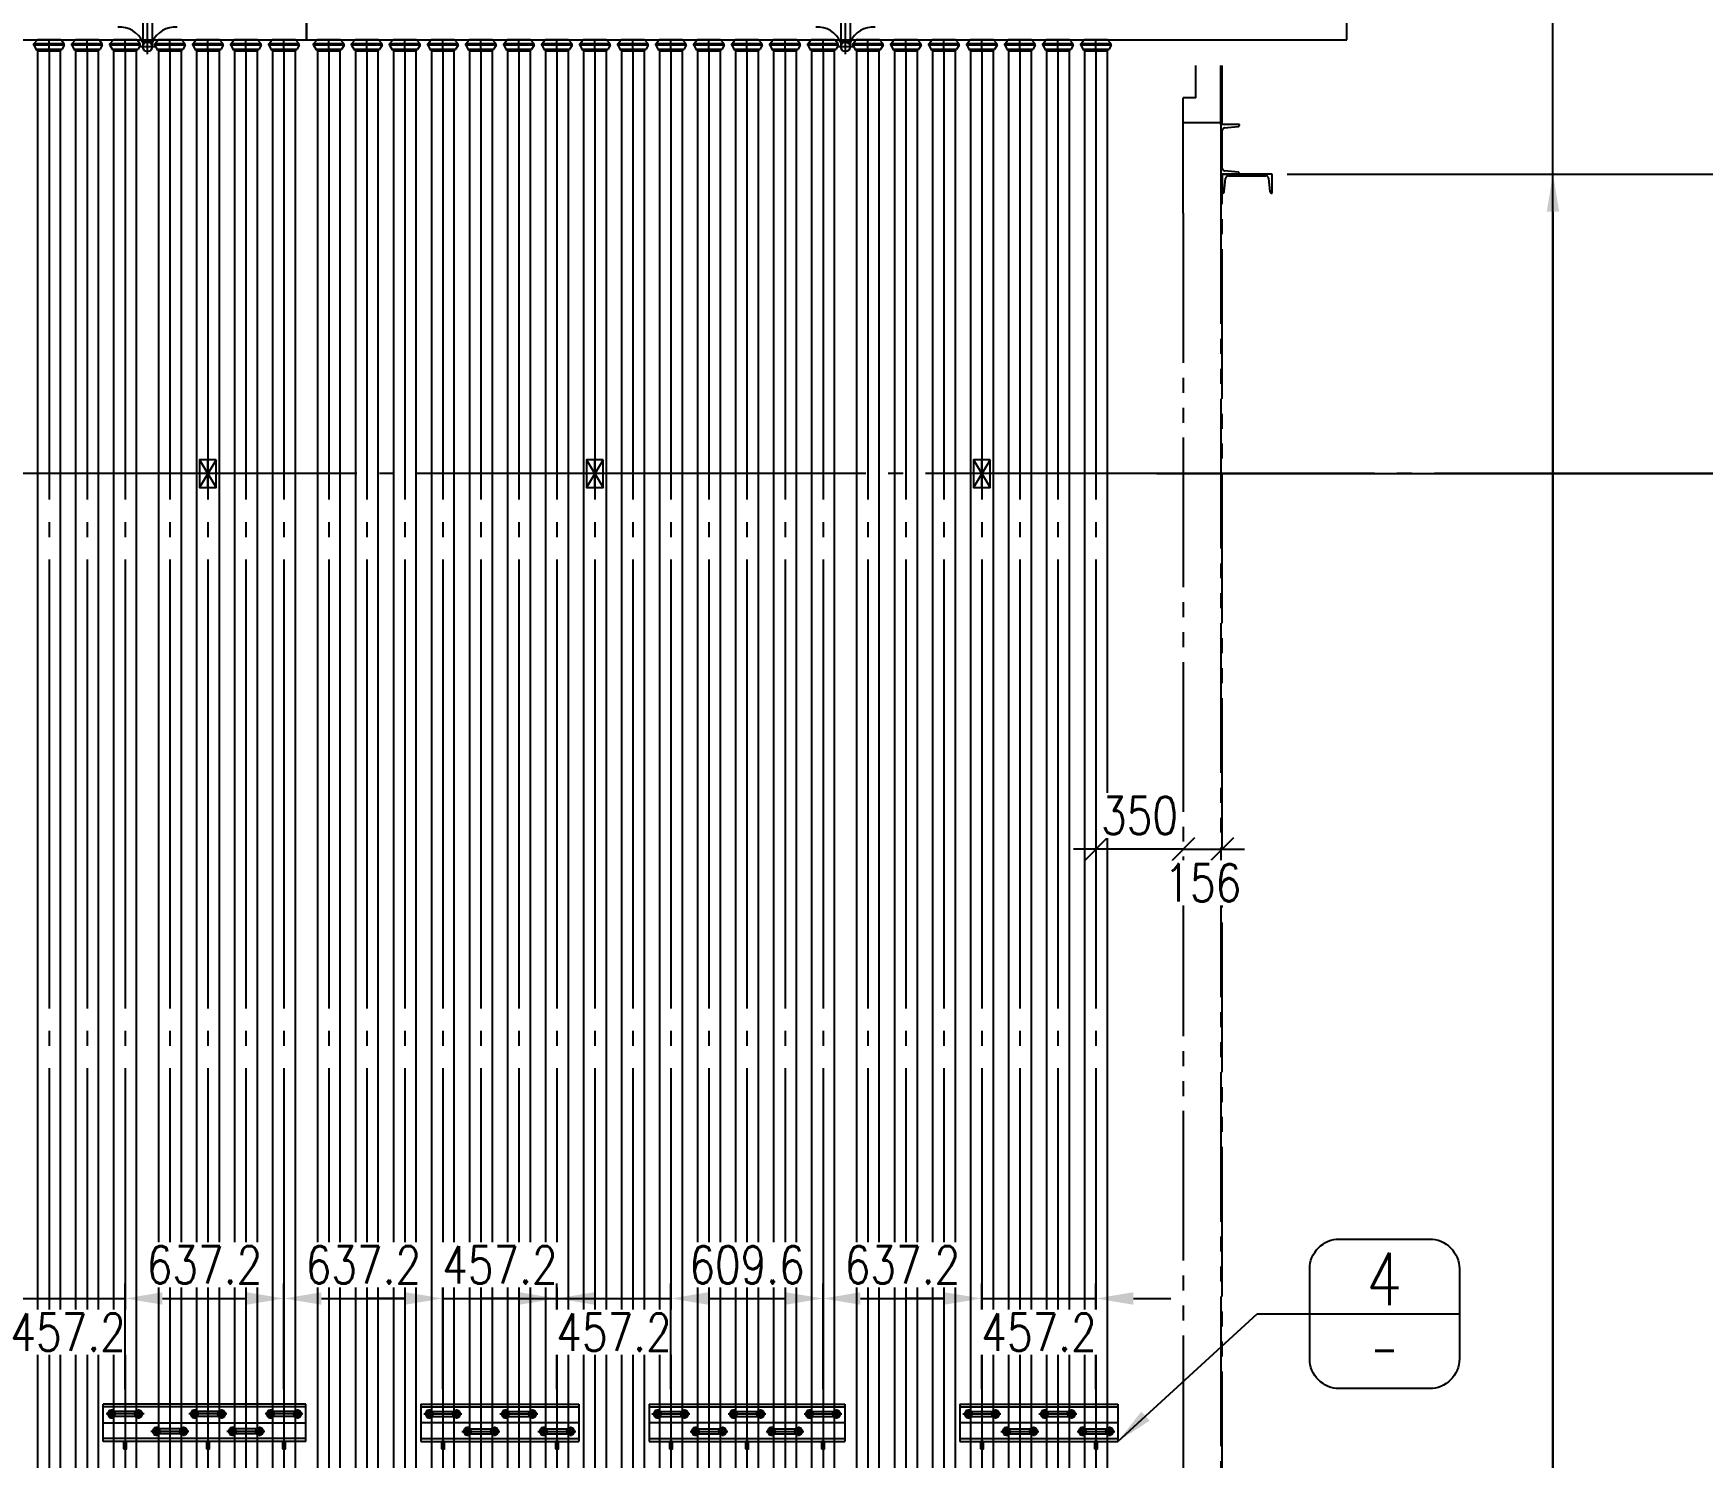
# Model space of a CAD drawing. Header units: millimetres. Extents: x 0 to 91981, y -132907 to 77676.
# Drawn here: x 12104 to 18796, y 53477 to 59188 of the extents above; entities that cross this region are included whole.
import ezdxf
from ezdxf.enums import TextEntityAlignment as Align

# ---------------------------------------------------------------- set-up
doc = ezdxf.new("R2010")
doc.units = ezdxf.units.MM
doc.header["$LTSCALE"] = 60
for name, pattern in [('JNK-CENTER', [34, 30, -1.5, 1, -1.5]), ('JNK-HIDDEN', [3, 2, -1]), ('JNK-PHANTOM', [15, 10, -1, 1, -1, 1, -1])]:
    doc.linetypes.add(name, pattern=pattern)
for name, color, linetype in [('CEN-R', 1, 'JNK-CENTER'), ('CON-G', 3, 'Continuous'), ('CON-W', 7, 'Continuous'), ('CON-Y', 2, 'Continuous'), ('Dim-W', 7, 'Continuous'), ('HID-Y', 2, 'JNK-HIDDEN'), ('PHA-M', 6, 'JNK-PHANTOM')]:
    doc.layers.add(name, color=color, linetype=linetype)
doc.layers.add('CONT-G', color=3, linetype='Continuous', lineweight=25)
doc.styles.add('SIMPLEX', font='simplex.shx', dxfattribs={"width": 0.8})
doc.dimstyles.new('DIM60', dxfattribs={"dimscale": 60, "dimtxt": 2.5, "dimasz": 2.5, "dimexe": 1, "dimexo": 1, "dimgap": 1, "dimtad": 1, "dimdsep": 46, "dimtxsty": 'SIMPLEX', "dimcen": 0, "dimclrd": 256, "dimclre": 256, "dimclrt": 2, "dimadec": 1, "dimazin": 2, "dimtfac": 1, "dimtix": 1, "dimtmove": 2, "dimatfit": 2, "dimfxl": 1, "dimarcsym": 1})

# ---------------------------------------------------------------- blocks, each defined once
blk = doc.blocks.new('WELDOLET-3')
at = {"layer": 'CEN-R'}
blk.add_line((0, 0), (0, -44.5), dxfattribs=at)
at = {"layer": 'CONT-G'}
for p, q in [((-44.5, 0), (-51, -5)), ((-44.5, 0), (44.4, 0)), ((44.4, 0), (51, -5)), ((-61.1, -22.5), (-51, -5)), ((-61.1, -22.5), (-61.1, -27.5)), ((-61.1, -22.5), (61.1, -22.5)), ((-61.1, -27.5), (-46.8, -44.5)), ((-61.1, -27.5), (61.1, -27.5)), ((-51, -5), (51, -5)), ((-46.8, -44.5), (46.9, -44.5)), ((61.1, -27.5), (46.9, -44.5)), ((61.1, -22.5), (51, -5)), ((61.1, -22.5), (61.1, -27.5))]:
    blk.add_line(p, q, dxfattribs=at)
blk = doc.blocks.new('_Oblique')
at = {"color": 0, "linetype": 'ByBlock', "lineweight": -2}
blk.add_line((-0.5, -0.5), (0.5, 0.5), dxfattribs=at)
blk = doc.blocks.new('*D1014')
at = {"layer": 'DEFPOINTS', "color": 0, "transparency": 16777216}
for p in [(16713.9, 55916.7), (16869.9, 55916.7), (16869.9, 55916.7)]:
    blk.add_point(p, dxfattribs=at)
at = {"layer": 'Dim-W', "linetype": 'ByBlock', "lineweight": -2, "transparency": 16777216}
for p, q in [((16713.9, 55916.7), (16623.9, 55916.7)), ((16713.9, 55916.7), (16869.9, 55916.7)), ((16869.9, 55916.7), (16959.9, 55916.7))]:
    blk.add_line(p, q, dxfattribs=at)
at = {"layer": 'Dim-W', "lineweight": -2, "transparency": 16777216, "xscale": 90, "yscale": 90, "zscale": 90}
blk.add_blockref('_Oblique', (16713.9, 55916.7), dxfattribs=at)
at = {"layer": 'Dim-W', "lineweight": -2, "transparency": 16777216, "xscale": 90, "yscale": 90, "zscale": 90, "rotation": 180}
blk.add_blockref('_Oblique', (16869.9, 55916.7), dxfattribs=at)
at = {"layer": 'Dim-W', "color": 2, "transparency": 16777216, "insert": (16791.9, 55781.7), "char_height": 150, "attachment_point": 5, "style": 'SIMPLEX', "bg_fill": 3, "box_fill_scale": 1.1, "bg_fill_color": 256, "bg_fill_true_color": 13158600, "bg_fill_transparency": 0}
blk.add_mtext('156', dxfattribs=at)
blk = doc.blocks.new('*D881')
at = {"layer": 'DEFPOINTS', "color": 0, "transparency": 16777216}
for p in [(16363.9, 55916.7), (16363.9, 55916.7), (16713.9, 55916.7)]:
    blk.add_point(p, dxfattribs=at)
at = {"layer": 'Dim-W', "linetype": 'ByBlock', "lineweight": -2, "transparency": 16777216}
for p, q in [((16363.9, 55916.7), (16273.9, 55916.7)), ((16713.9, 55916.7), (16363.9, 55916.7)), ((16713.9, 55916.7), (16803.9, 55916.7))]:
    blk.add_line(p, q, dxfattribs=at)
at = {"layer": 'Dim-W', "lineweight": -2, "transparency": 16777216, "xscale": 90, "yscale": 90, "zscale": 90}
blk.add_blockref('_Oblique', (16363.9, 55916.7), dxfattribs=at)
at = {"layer": 'Dim-W', "lineweight": -2, "transparency": 16777216, "xscale": 90, "yscale": 90, "zscale": 90, "rotation": 180}
blk.add_blockref('_Oblique', (16713.9, 55916.7), dxfattribs=at)
at = {"layer": 'Dim-W', "color": 2, "transparency": 16777216, "insert": (16538.9, 56051.7), "char_height": 150, "attachment_point": 5, "style": 'SIMPLEX', "bg_fill": 3, "box_fill_scale": 1.1, "bg_fill_color": 256, "bg_fill_true_color": 13158600, "bg_fill_transparency": 0}
blk.add_mtext('350', dxfattribs=at)
blk = doc.blocks.new('*D1018')
at = {"layer": 'DEFPOINTS', "color": 0, "transparency": 16777216}
for p in [(17800.1, 59492.7), (18196.3, 59492.7), (17069.9, -132907.1)]:
    blk.add_point(p, dxfattribs=at)
at = {"layer": 'Dim-W', "linetype": 'ByBlock', "lineweight": -2, "transparency": 16777216}
for p, q in [((17860.1, 59492.7), (18256.3, 59492.7)), ((18196.3, -132757.1), (18196.3, 59342.7)), ((17129.9, -132907.1), (18256.3, -132907.1))]:
    blk.add_line(p, q, dxfattribs=at)
at = {"layer": 'Dim-W', "transparency": 16777216}
for points in [[(18171.3, 59342.7), (18221.3, 59342.7), (18196.3, 59492.7)], [(18171.3, -132757.1), (18221.3, -132757.1), (18196.3, -132907.1)]]:
    blk.add_solid(points, dxfattribs=at)
at = {"layer": 'Dim-W', "color": 2, "transparency": 16777216, "insert": (18061.3, -36707.2), "char_height": 150, "attachment_point": 5, "rotation": 90, "style": 'SIMPLEX'}
blk.add_mtext('192399.74', dxfattribs=at)
blk = doc.blocks.new('*D1019')
at = {"layer": 'DEFPOINTS', "color": 0, "transparency": 16777216}
for p in [(17069.9, 58622.7), (16869.9, 46022.7), (18196.3, 46022.7)]:
    blk.add_point(p, dxfattribs=at)
at = {"layer": 'Dim-W', "linetype": 'ByBlock', "lineweight": -2, "transparency": 16777216}
for p, q in [((17129.9, 58622.7), (18256.3, 58622.7)), ((18196.3, 58472.7), (18196.3, 46172.7)), ((16929.9, 46022.7), (18256.3, 46022.7))]:
    blk.add_line(p, q, dxfattribs=at)
at = {"layer": 'Dim-W', "transparency": 16777216}
for points in [[(18171.3, 58472.7), (18221.3, 58472.7), (18196.3, 58622.7)], [(18171.3, 46172.7), (18221.3, 46172.7), (18196.3, 46022.7)]]:
    blk.add_solid(points, dxfattribs=at)
at = {"layer": 'Dim-W', "color": 2, "transparency": 16777216, "insert": (18061.3, 52322.7), "char_height": 150, "attachment_point": 5, "rotation": 90, "style": 'SIMPLEX'}
blk.add_mtext('12600', dxfattribs=at)
blk = doc.blocks.new('det-tag')
at = {"layer": 'CON-Y'}
blk.add_line((5, 0), (-5, 0), dxfattribs=at)
blk.add_lwpolyline([(-3, -5), (3, -5, 0.414214), (5, -3), (5, 3, 0.414214), (3, 5), (-3, 5, 0.414214), (-5, 3), (-5, -3, 0.414214)], format="xyb", close=True, dxfattribs=at)
at = {"layer": 'CON-G', "style": 'SIMPLEX', "width": 0.8}
blk.add_attdef('TAG', text='', height=3.5, dxfattribs=at).set_placement((0.02, 0.58), align=Align.CENTER)
at = {"layer": 'CON-Y', "style": 'SIMPLEX', "width": 0.8}
blk.add_attdef('-8888', text='', height=2, dxfattribs=at).set_placement((0, -3.34), align=Align.CENTER)
blk = doc.blocks.new('RTS6001-2')
at = {"layer": 'CEN-R'}
for p, q in [((-88, 0), (725.2, 0)), ((76, 35), (-76.1, 35)), ((-54.5, 54.4), (-54.5, 15.6)), ((54.4, 54.4), (54.4, 15.6)), ((408.4, 35), (256.3, 35)), ((277.9, 54.4), (277.9, 15.6)), ((386.8, 54.4), (386.8, 15.6)), ((713.2, 35), (561.1, 35)), ((582.7, 54.4), (582.7, 15.6)), ((691.6, 54.4), (691.6, 15.6)), ((256, -35), (103.9, -35)), ((125.5, -15.6), (125.5, -54.4)), ((234.4, -15.6), (234.4, -54.4)), ((560.8, -35), (408.7, -35)), ((430.3, -15.6), (430.3, -54.4)), ((539.2, -15.6), (539.2, -54.4))]:
    blk.add_line(p, q, dxfattribs=at)
at = {"layer": 'CON-G'}
for points in [[(-38.5, 35), (-46.5, 48.9), (-62.5, 48.9), (-70.5, 35), (-62.5, 21.1), (-46.5, 21.1)], [(38.4, 35), (46.4, 48.9), (62.4, 48.9), (70.4, 35), (62.4, 21.1), (46.4, 21.1)], [(293.9, 35), (285.9, 48.9), (269.9, 48.9), (261.9, 35), (269.9, 21.1), (285.9, 21.1)], [(370.8, 35), (378.8, 48.9), (394.8, 48.9), (402.8, 35), (394.8, 21.1), (378.8, 21.1)], [(598.7, 35), (590.7, 48.9), (574.7, 48.9), (566.7, 35), (574.7, 21.1), (590.7, 21.1)], [(675.6, 35), (683.6, 48.9), (699.6, 48.9), (707.6, 35), (699.6, 21.1), (683.6, 21.1)], [(141.5, -35), (133.5, -21.1), (117.5, -21.1), (109.5, -35), (117.5, -48.9), (133.5, -48.9)], [(218.4, -35), (226.4, -21.1), (242.4, -21.1), (250.4, -35), (242.4, -48.9), (226.4, -48.9)], [(446.3, -35), (438.3, -21.1), (422.3, -21.1), (414.3, -35), (422.3, -48.9), (438.3, -48.9)], [(523.2, -35), (531.2, -21.1), (547.2, -21.1), (555.2, -35), (547.2, -48.9), (531.2, -48.9)]]:
    blk.add_lwpolyline(points, close=True, dxfattribs=at)
for centre, radius in [((-54.5, 35), 13.9), ((-54.5, 35), 6.4), ((54.4, 35), 13.9), ((54.4, 35), 6.4), ((277.9, 35), 13.9), ((277.9, 35), 6.4), ((386.8, 35), 13.9), ((386.8, 35), 6.4), ((582.7, 35), 13.9), ((582.7, 35), 6.4), ((691.6, 35), 13.9), ((691.6, 35), 6.4), ((125.5, -35), 13.9), ((125.5, -35), 6.4), ((234.4, -35), 13.9), ((234.4, -35), 6.4), ((430.3, -35), 13.9), ((430.3, -35), 6.4), ((539.2, -35), 13.9), ((539.2, -35), 6.4)]:
    blk.add_circle(centre, radius, dxfattribs=at)
for centre, start, end in [((-54.5, 35), 194.16511, 253.05448), ((-54.5, 35), 105.77278, 161.32934), ((-54.5, 35), 15.65904, 76.43757), ((-54.5, 35), 291.47032, 347.03976), ((54.4, 35), 103.56243, 164.34096), ((54.4, 35), 192.96024, 248.52968), ((54.4, 35), 18.67066, 74.22722), ((54.4, 35), 286.94552, 345.83489), ((277.9, 35), 194.16511, 253.05448), ((277.9, 35), 105.77278, 161.32934), ((277.9, 35), 15.65904, 76.43757), ((277.9, 35), 291.47032, 347.03976), ((386.8, 35), 103.56243, 164.34096), ((386.8, 35), 192.96024, 248.52968), ((386.8, 35), 18.67066, 74.22722), ((386.8, 35), 286.94552, 345.83489), ((582.7, 35), 194.16511, 253.05448), ((582.7, 35), 105.77278, 161.32934), ((582.7, 35), 15.65904, 76.43757), ((582.7, 35), 291.47032, 347.03976), ((691.6, 35), 103.56243, 164.34096), ((691.6, 35), 192.96024, 248.52968), ((691.6, 35), 18.67066, 74.22722), ((691.6, 35), 286.94552, 345.83489), ((125.5, -35), 194.16511, 253.05448), ((125.5, -35), 105.77278, 161.32934), ((125.5, -35), 15.65904, 76.43757), ((125.5, -35), 291.47032, 347.03976), ((234.4, -35), 103.56243, 164.34096), ((234.4, -35), 192.96024, 248.52968), ((234.4, -35), 18.67066, 74.22722), ((234.4, -35), 286.94552, 345.83489), ((430.3, -35), 194.16511, 253.05448), ((430.3, -35), 105.77278, 161.32934), ((430.3, -35), 15.65904, 76.43757), ((430.3, -35), 291.47032, 347.03976), ((539.2, -35), 103.56243, 164.34096), ((539.2, -35), 192.96024, 248.52968), ((539.2, -35), 18.67066, 74.22722), ((539.2, -35), 286.94552, 345.83489)]:
    blk.add_arc(centre, 8, start, end, dxfattribs=at)
at = {"layer": 'CON-W'}
for p, q in [((-88, -75), (-88, 75)), ((725.2, 75), (-88, 75)), ((725.2, -75), (725.2, 75)), ((725.2, 63), (-88, 63)), ((725.2, -63), (-88, -63)), ((725.2, -75), (-88, -75))]:
    blk.add_line(p, q, dxfattribs=at)
at = {"layer": 'CONT-G'}
for points in [[(-6, -105), (6, -105), (6, -75), (-6, -75)], [(326.4, -105), (338.4, -105), (338.4, -75), (326.4, -75)], [(631.2, -105), (643.2, -105), (643.2, -75), (631.2, -75)]]:
    blk.add_lwpolyline(points, close=True, dxfattribs=at)
at = {"layer": 'HID-Y'}
for p, q in [((54.4, 45), (-54.5, 45)), ((54.4, 25), (-54.5, 25)), ((386.8, 45), (277.9, 45)), ((386.8, 25), (277.9, 25)), ((691.6, 45), (582.7, 45)), ((691.6, 25), (582.7, 25)), ((234.4, -25), (125.5, -25)), ((234.4, -45), (125.5, -45)), ((539.2, -25), (430.3, -25)), ((539.2, -45), (430.3, -45))]:
    blk.add_line(p, q, dxfattribs=at)
for centre in [(-54.5, 35), (54.4, 35), (277.9, 35), (386.8, 35), (582.7, 35), (691.6, 35), (125.5, -35), (234.4, -35), (430.3, -35), (539.2, -35)]:
    blk.add_circle(centre, 10, dxfattribs=at)
blk = doc.blocks.new('RTS6002-3')
at = {"layer": 'CEN-R'}
for p, q in [((392.7, 0), (-392.8, 0)), ((-380.9, 35), (-228.7, 35)), ((-359.3, 54.4), (-359.3, 15.6)), ((-250.4, 54.4), (-250.4, 15.6)), ((-76.1, 35), (76.1, 35)), ((-54.5, 54.4), (-54.5, 15.6)), ((54.4, 54.4), (54.4, 15.6)), ((228.7, 35), (380.9, 35)), ((250.3, 54.4), (250.3, 15.6)), ((359.2, 54.4), (359.2, 15.6)), ((-228.5, -35), (-76.3, -35)), ((-206.9, -15.6), (-206.9, -54.4)), ((-98, -15.6), (-98, -54.4)), ((76.3, -35), (228.5, -35)), ((97.9, -15.6), (97.9, -54.4)), ((206.8, -15.6), (206.8, -54.4))]:
    blk.add_line(p, q, dxfattribs=at)
at = {"layer": 'CON-G'}
for points in [[(-343.3, 35), (-351.3, 48.9), (-367.3, 48.9), (-375.3, 35), (-367.3, 21.1), (-351.3, 21.1)], [(-266.4, 35), (-258.4, 48.9), (-242.4, 48.9), (-234.4, 35), (-242.4, 21.1), (-258.4, 21.1)], [(-38.5, 35), (-46.5, 48.9), (-62.5, 48.9), (-70.5, 35), (-62.5, 21.1), (-46.5, 21.1)], [(38.4, 35), (46.4, 48.9), (62.4, 48.9), (70.4, 35), (62.4, 21.1), (46.4, 21.1)], [(266.3, 35), (258.3, 48.9), (242.3, 48.9), (234.3, 35), (242.3, 21.1), (258.3, 21.1)], [(343.2, 35), (351.2, 48.9), (367.2, 48.9), (375.2, 35), (367.2, 21.1), (351.2, 21.1)], [(-190.9, -35), (-198.9, -21.1), (-214.9, -21.1), (-222.9, -35), (-214.9, -48.9), (-198.9, -48.9)], [(-114, -35), (-106, -21.1), (-90, -21.1), (-82, -35), (-90, -48.9), (-106, -48.9)], [(113.9, -35), (105.9, -21.1), (89.9, -21.1), (81.9, -35), (89.9, -48.9), (105.9, -48.9)], [(190.8, -35), (198.8, -21.1), (214.8, -21.1), (222.8, -35), (214.8, -48.9), (198.8, -48.9)]]:
    blk.add_lwpolyline(points, close=True, dxfattribs=at)
for centre, radius in [((-359.3, 35), 13.9), ((-359.3, 35), 6.4), ((-250.4, 35), 13.9), ((-250.4, 35), 6.4), ((-54.5, 35), 13.9), ((-54.5, 35), 6.4), ((54.4, 35), 13.9), ((54.4, 35), 6.4), ((250.3, 35), 13.9), ((250.3, 35), 6.4), ((359.2, 35), 13.9), ((359.2, 35), 6.4), ((-206.9, -35), 13.9), ((-206.9, -35), 6.4), ((-98, -35), 13.9), ((-98, -35), 6.4), ((97.9, -35), 13.9), ((97.9, -35), 6.4), ((206.8, -35), 13.9), ((206.8, -35), 6.4)]:
    blk.add_circle(centre, radius, dxfattribs=at)
for centre, start, end in [((-359.3, 35), 194.16511, 253.05448), ((-359.3, 35), 105.77278, 161.32934), ((-359.3, 35), 15.65904, 76.43757), ((-359.3, 35), 291.47032, 347.03976), ((-250.4, 35), 103.56243, 164.34096), ((-250.4, 35), 192.96024, 248.52968), ((-250.4, 35), 18.67066, 74.22722), ((-250.4, 35), 286.94552, 345.83489), ((-54.5, 35), 194.16511, 253.05448), ((-54.5, 35), 105.77278, 161.32934), ((-54.5, 35), 15.65904, 76.43757), ((-54.5, 35), 291.47032, 347.03976), ((54.4, 35), 103.56243, 164.34096), ((54.4, 35), 192.96024, 248.52968), ((54.4, 35), 18.67066, 74.22722), ((54.4, 35), 286.94552, 345.83489), ((250.3, 35), 194.16511, 253.05448), ((250.3, 35), 105.77278, 161.32934), ((250.3, 35), 15.65904, 76.43757), ((250.3, 35), 291.47032, 347.03976), ((359.2, 35), 103.56243, 164.34096), ((359.2, 35), 192.96024, 248.52968), ((359.2, 35), 18.67066, 74.22722), ((359.2, 35), 286.94552, 345.83489), ((-206.9, -35), 194.16511, 253.05448), ((-206.9, -35), 105.77278, 161.32934), ((-206.9, -35), 15.65904, 76.43757), ((-206.9, -35), 291.47032, 347.03976), ((-98, -35), 103.56243, 164.34096), ((-98, -35), 192.96024, 248.52968), ((-98, -35), 18.67066, 74.22722), ((-98, -35), 286.94552, 345.83489), ((97.9, -35), 194.16511, 253.05448), ((97.9, -35), 105.77278, 161.32934), ((97.9, -35), 15.65904, 76.43757), ((97.9, -35), 291.47032, 347.03976), ((206.8, -35), 103.56243, 164.34096), ((206.8, -35), 192.96024, 248.52968), ((206.8, -35), 18.67066, 74.22722), ((206.8, -35), 286.94552, 345.83489)]:
    blk.add_arc(centre, 8, start, end, dxfattribs=at)
at = {"layer": 'CON-W'}
for p, q in [((-392.8, 75), (-392.8, -75)), ((-392.8, 75), (392.7, 75)), ((392.7, 75), (392.7, -75)), ((-392.8, 63), (392.7, 63)), ((-392.8, -63), (392.7, -63)), ((-392.8, -75), (392.7, -75))]:
    blk.add_line(p, q, dxfattribs=at)
at = {"layer": 'CONT-G'}
for points in [[(-310.8, -105), (-298.8, -105), (-298.8, -75), (-310.8, -75)], [(-6, -105), (6, -105), (6, -75), (-6, -75)], [(298.8, -105), (310.8, -105), (310.8, -75), (298.8, -75)]]:
    blk.add_lwpolyline(points, close=True, dxfattribs=at)
at = {"layer": 'HID-Y'}
for p, q in [((-359.3, 45), (-250.4, 45)), ((-359.3, 25), (-250.4, 25)), ((-54.5, 45), (54.4, 45)), ((-54.5, 25), (54.4, 25)), ((250.3, 45), (359.2, 45)), ((250.3, 25), (359.2, 25)), ((-206.9, -25), (-98, -25)), ((-206.9, -45), (-98, -45)), ((97.9, -25), (206.8, -25)), ((97.9, -45), (206.8, -45))]:
    blk.add_line(p, q, dxfattribs=at)
for centre in [(-359.3, 35), (-250.4, 35), (-54.5, 35), (54.4, 35), (250.3, 35), (359.2, 35), (-206.9, -35), (-98, -35), (97.9, -35), (206.8, -35)]:
    blk.add_circle(centre, 10, dxfattribs=at)
blk = doc.blocks.new('RTS6002-2')
at = {"layer": 'CEN-R'}
for p, q in [((316.6, 0), (-316.6, 0)), ((-304.7, 35), (-152.5, 35)), ((-283.1, 54.4), (-283.1, 15.6)), ((-174.2, 54.4), (-174.2, 15.6)), ((0.1, 35), (152.3, 35)), ((21.7, 54.4), (21.7, 15.6)), ((130.7, 54.4), (130.7, 15.6)), ((-152.2, -35), (-0.1, -35)), ((-130.6, -15.6), (-130.6, -54.4)), ((-21.7, -15.6), (-21.7, -54.4)), ((152.6, -35), (304.7, -35)), ((174.2, -15.6), (174.2, -54.4)), ((283.1, -15.6), (283.1, -54.4))]:
    blk.add_line(p, q, dxfattribs=at)
at = {"layer": 'CON-G'}
for points in [[(-267.1, 35), (-275.1, 48.9), (-291.1, 48.9), (-299.1, 35), (-291.1, 21.1), (-275.1, 21.1)], [(-190.2, 35), (-182.2, 48.9), (-166.2, 48.9), (-158.2, 35), (-166.2, 21.1), (-182.2, 21.1)], [(37.7, 35), (29.7, 48.9), (13.7, 48.9), (5.7, 35), (13.7, 21.1), (29.7, 21.1)], [(114.7, 35), (122.7, 48.9), (138.7, 48.9), (146.7, 35), (138.7, 21.1), (122.7, 21.1)], [(-114.6, -35), (-122.6, -21.1), (-138.6, -21.1), (-146.6, -35), (-138.6, -48.9), (-122.6, -48.9)], [(-37.7, -35), (-29.7, -21.1), (-13.7, -21.1), (-5.7, -35), (-13.7, -48.9), (-29.7, -48.9)], [(190.2, -35), (182.2, -21.1), (166.2, -21.1), (158.2, -35), (166.2, -48.9), (182.2, -48.9)], [(267.1, -35), (275.1, -21.1), (291.1, -21.1), (299.1, -35), (291.1, -48.9), (275.1, -48.9)], [(-234.6, -105), (-222.6, -105), (-222.6, -75), (-234.6, -75)], [(222.6, -105), (234.6, -105), (234.6, -75), (222.6, -75)]]:
    blk.add_lwpolyline(points, close=True, dxfattribs=at)
for centre, radius in [((-283.1, 35), 13.9), ((-283.1, 35), 6.4), ((-174.2, 35), 13.9), ((-174.2, 35), 6.4), ((21.7, 35), 13.9), ((21.7, 35), 6.4), ((130.7, 35), 13.9), ((130.7, 35), 6.4), ((-130.6, -35), 13.9), ((-130.6, -35), 6.4), ((-21.7, -35), 13.9), ((-21.7, -35), 6.4), ((174.2, -35), 13.9), ((174.2, -35), 6.4), ((283.1, -35), 13.9), ((283.1, -35), 6.4)]:
    blk.add_circle(centre, radius, dxfattribs=at)
for centre, start, end in [((-283.1, 35), 194.16511, 253.05448), ((-283.1, 35), 105.77278, 161.32934), ((-283.1, 35), 15.65904, 76.43757), ((-283.1, 35), 291.47032, 347.03976), ((-174.2, 35), 103.56243, 164.34096), ((-174.2, 35), 192.96024, 248.52968), ((-174.2, 35), 18.67066, 74.22722), ((-174.2, 35), 286.94552, 345.83489), ((21.7, 35), 194.16511, 253.05448), ((21.7, 35), 105.77278, 161.32934), ((21.7, 35), 15.65904, 76.43757), ((21.7, 35), 291.47032, 347.03976), ((130.7, 35), 103.56243, 164.34096), ((130.7, 35), 192.96024, 248.52968), ((130.7, 35), 18.67066, 74.22722), ((130.7, 35), 286.94552, 345.83489), ((-130.6, -35), 194.16511, 253.05448), ((-130.6, -35), 105.77278, 161.32934), ((-130.6, -35), 15.65904, 76.43757), ((-130.6, -35), 291.47032, 347.03976), ((-21.7, -35), 103.56243, 164.34096), ((-21.7, -35), 192.96024, 248.52968), ((-21.7, -35), 18.67066, 74.22722), ((-21.7, -35), 286.94552, 345.83489), ((174.2, -35), 194.16511, 253.05448), ((174.2, -35), 105.77278, 161.32934), ((174.2, -35), 15.65904, 76.43757), ((174.2, -35), 291.47032, 347.03976), ((283.1, -35), 103.56243, 164.34096), ((283.1, -35), 192.96024, 248.52968), ((283.1, -35), 18.67066, 74.22722), ((283.1, -35), 286.94552, 345.83489)]:
    blk.add_arc(centre, 8, start, end, dxfattribs=at)
at = {"layer": 'CON-W'}
for p, q in [((-316.6, 75), (-316.6, -75)), ((-316.6, 75), (316.6, 75)), ((316.6, 75), (316.6, -75)), ((-316.6, 63), (316.6, 63)), ((-316.6, -63), (316.6, -63)), ((-316.6, -75), (316.6, -75))]:
    blk.add_line(p, q, dxfattribs=at)
at = {"layer": 'HID-Y'}
for p, q in [((-283.1, 45), (-174.2, 45)), ((-283.1, 25), (-174.2, 25)), ((21.7, 45), (130.7, 45)), ((21.7, 25), (130.7, 25)), ((-130.6, -25), (-21.7, -25)), ((-130.6, -45), (-21.7, -45)), ((174.2, -25), (283.1, -25)), ((174.2, -45), (283.1, -45))]:
    blk.add_line(p, q, dxfattribs=at)
for centre in [(-283.1, 35), (-174.2, 35), (21.7, 35), (130.7, 35), (-130.6, -35), (-21.7, -35), (174.2, -35), (283.1, -35)]:
    blk.add_circle(centre, 10, dxfattribs=at)
blk = doc.blocks.new('*D966')
at = {"linetype": 'ByBlock', "lineweight": -2, "transparency": 16777216}
for p, q in [((12013.9, 53751.7), (12013.9, 54174.8)), ((12471.1, 53751.7), (12471.1, 54174.8)), ((11863.9, 54114.8), (11713.9, 54114.8)), ((12013.9, 54114.8), (12471.1, 54114.8)), ((12621.1, 54114.8), (12771.1, 54114.8))]:
    blk.add_line(p, q, dxfattribs=at)
at = {"transparency": 16777216}
for points in [[(11863.9, 54139.8), (11863.9, 54089.8), (12013.9, 54114.8)], [(12621.1, 54139.8), (12621.1, 54089.8), (12471.1, 54114.8)]]:
    blk.add_solid(points, dxfattribs=at)
at = {"layer": 'DEFPOINTS', "color": 0, "transparency": 16777216}
for p in [(12471.1, 54114.8), (12013.9, 53691.7), (12471.1, 53691.7)]:
    blk.add_point(p, dxfattribs=at)
at = {"color": 2, "transparency": 16777216, "insert": (12242.5, 53979.8), "char_height": 150, "attachment_point": 5, "style": 'SIMPLEX', "bg_fill": 3, "box_fill_scale": 1.1, "bg_fill_color": 256, "bg_fill_true_color": 13158600, "bg_fill_transparency": 0}
blk.add_mtext('457.2', dxfattribs=at)
blk = doc.blocks.new('*D967')
at = {"linetype": 'ByBlock', "lineweight": -2, "transparency": 16777216}
for p, q in [((12471.1, 53751.7), (12471.1, 54174.8)), ((13108.3, 53751.7), (13108.3, 54174.8)), ((12621.1, 54114.8), (12958.3, 54114.8))]:
    blk.add_line(p, q, dxfattribs=at)
at = {"transparency": 16777216}
for points in [[(12621.1, 54139.8), (12621.1, 54089.8), (12471.1, 54114.8)], [(12958.3, 54139.8), (12958.3, 54089.8), (13108.3, 54114.8)]]:
    blk.add_solid(points, dxfattribs=at)
at = {"layer": 'DEFPOINTS', "color": 0, "transparency": 16777216}
for p in [(13108.3, 54114.8), (12471.1, 53691.7), (13108.3, 53691.7)]:
    blk.add_point(p, dxfattribs=at)
at = {"color": 2, "transparency": 16777216, "insert": (12789.7, 54249.8), "char_height": 150, "attachment_point": 5, "style": 'SIMPLEX', "bg_fill": 3, "box_fill_scale": 1.1, "bg_fill_color": 256, "bg_fill_true_color": 13158600, "bg_fill_transparency": 0}
blk.add_mtext('637.2', dxfattribs=at)
blk = doc.blocks.new('*D968')
at = {"linetype": 'ByBlock', "lineweight": -2, "transparency": 16777216}
for p, q in [((13108.3, 53751.7), (13108.3, 54174.8)), ((13745.5, 53751.7), (13745.5, 54174.8)), ((13258.3, 54114.8), (13595.5, 54114.8))]:
    blk.add_line(p, q, dxfattribs=at)
at = {"transparency": 16777216}
for points in [[(13258.3, 54139.8), (13258.3, 54089.8), (13108.3, 54114.8)], [(13595.5, 54139.8), (13595.5, 54089.8), (13745.5, 54114.8)]]:
    blk.add_solid(points, dxfattribs=at)
at = {"layer": 'DEFPOINTS', "color": 0, "transparency": 16777216}
for p in [(13745.5, 54114.8), (13108.3, 53691.7), (13745.5, 53691.7)]:
    blk.add_point(p, dxfattribs=at)
at = {"color": 2, "transparency": 16777216, "insert": (13426.9, 54249.8), "char_height": 150, "attachment_point": 5, "style": 'SIMPLEX', "bg_fill": 3, "box_fill_scale": 1.1, "bg_fill_color": 256, "bg_fill_true_color": 13158600, "bg_fill_transparency": 0}
blk.add_mtext('637.2', dxfattribs=at)
blk = doc.blocks.new('*D969')
at = {"linetype": 'ByBlock', "lineweight": -2, "transparency": 16777216}
for p, q in [((13745.5, 53751.7), (13745.5, 54174.8)), ((14202.7, 53751.7), (14202.7, 54174.8)), ((13595.5, 54114.8), (13445.5, 54114.8)), ((13745.5, 54114.8), (14202.7, 54114.8)), ((14352.7, 54114.8), (14502.7, 54114.8))]:
    blk.add_line(p, q, dxfattribs=at)
at = {"transparency": 16777216}
for points in [[(13595.5, 54139.8), (13595.5, 54089.8), (13745.5, 54114.8)], [(14352.7, 54139.8), (14352.7, 54089.8), (14202.7, 54114.8)]]:
    blk.add_solid(points, dxfattribs=at)
at = {"layer": 'DEFPOINTS', "color": 0, "transparency": 16777216}
for p in [(14202.7, 54114.8), (13745.5, 53691.7), (14202.7, 53691.7)]:
    blk.add_point(p, dxfattribs=at)
at = {"color": 2, "transparency": 16777216, "insert": (13974.1, 54249.8), "char_height": 150, "attachment_point": 5, "style": 'SIMPLEX', "bg_fill": 3, "box_fill_scale": 1.1, "bg_fill_color": 256, "bg_fill_true_color": 13158600, "bg_fill_transparency": 0}
blk.add_mtext('457.2', dxfattribs=at)
blk = doc.blocks.new('*D970')
at = {"linetype": 'ByBlock', "lineweight": -2, "transparency": 16777216}
for p, q in [((14202.7, 53751.7), (14202.7, 54174.8)), ((14659.9, 53751.7), (14659.9, 54174.8)), ((14052.7, 54114.8), (13902.7, 54114.8)), ((14202.7, 54114.8), (14659.9, 54114.8)), ((14809.9, 54114.8), (14959.9, 54114.8))]:
    blk.add_line(p, q, dxfattribs=at)
at = {"transparency": 16777216}
for points in [[(14052.7, 54139.8), (14052.7, 54089.8), (14202.7, 54114.8)], [(14809.9, 54139.8), (14809.9, 54089.8), (14659.9, 54114.8)]]:
    blk.add_solid(points, dxfattribs=at)
at = {"layer": 'DEFPOINTS', "color": 0, "transparency": 16777216}
for p in [(14659.9, 54114.8), (14202.7, 53691.7), (14659.9, 53691.7)]:
    blk.add_point(p, dxfattribs=at)
at = {"color": 2, "transparency": 16777216, "insert": (14431.3, 53979.8), "char_height": 150, "attachment_point": 5, "style": 'SIMPLEX', "bg_fill": 3, "box_fill_scale": 1.1, "bg_fill_color": 256, "bg_fill_true_color": 13158600, "bg_fill_transparency": 0}
blk.add_mtext('457.2', dxfattribs=at)
blk = doc.blocks.new('*D971')
at = {"linetype": 'ByBlock', "lineweight": -2, "transparency": 16777216}
for p, q in [((14659.9, 53751.7), (14659.9, 54174.8)), ((15269.5, 53751.7), (15269.5, 54174.8)), ((14809.9, 54114.8), (15119.5, 54114.8))]:
    blk.add_line(p, q, dxfattribs=at)
at = {"transparency": 16777216}
for points in [[(14809.9, 54139.8), (14809.9, 54089.8), (14659.9, 54114.8)], [(15119.5, 54139.8), (15119.5, 54089.8), (15269.5, 54114.8)]]:
    blk.add_solid(points, dxfattribs=at)
at = {"layer": 'DEFPOINTS', "color": 0, "transparency": 16777216}
for p in [(15269.5, 54114.8), (14659.9, 53691.7), (15269.5, 53691.7)]:
    blk.add_point(p, dxfattribs=at)
at = {"color": 2, "transparency": 16777216, "insert": (14964.7, 54249.8), "char_height": 150, "attachment_point": 5, "style": 'SIMPLEX', "bg_fill": 3, "box_fill_scale": 1.1, "bg_fill_color": 256, "bg_fill_true_color": 13158600, "bg_fill_transparency": 0}
blk.add_mtext('609.6', dxfattribs=at)
blk = doc.blocks.new('*D972')
at = {"linetype": 'ByBlock', "lineweight": -2, "transparency": 16777216}
for p, q in [((15269.5, 53751.7), (15269.5, 54174.8)), ((15906.7, 53751.7), (15906.7, 54174.8)), ((15419.5, 54114.8), (15756.7, 54114.8))]:
    blk.add_line(p, q, dxfattribs=at)
at = {"transparency": 16777216}
for points in [[(15419.5, 54139.8), (15419.5, 54089.8), (15269.5, 54114.8)], [(15756.7, 54139.8), (15756.7, 54089.8), (15906.7, 54114.8)]]:
    blk.add_solid(points, dxfattribs=at)
at = {"layer": 'DEFPOINTS', "color": 0, "transparency": 16777216}
for p in [(15906.7, 54114.8), (15269.5, 53691.7), (15906.7, 53691.7)]:
    blk.add_point(p, dxfattribs=at)
at = {"color": 2, "transparency": 16777216, "insert": (15588.1, 54249.8), "char_height": 150, "attachment_point": 5, "style": 'SIMPLEX', "bg_fill": 3, "box_fill_scale": 1.1, "bg_fill_color": 256, "bg_fill_true_color": 13158600, "bg_fill_transparency": 0}
blk.add_mtext('637.2', dxfattribs=at)
blk = doc.blocks.new('*D973')
at = {"linetype": 'ByBlock', "lineweight": -2, "transparency": 16777216}
for p, q in [((15906.7, 53751.7), (15906.7, 54174.8)), ((16363.9, 53751.7), (16363.9, 54174.8)), ((15756.7, 54114.8), (15606.7, 54114.8)), ((15906.7, 54114.8), (16363.9, 54114.8)), ((16513.9, 54114.8), (16663.9, 54114.8))]:
    blk.add_line(p, q, dxfattribs=at)
at = {"transparency": 16777216}
for points in [[(15756.7, 54139.8), (15756.7, 54089.8), (15906.7, 54114.8)], [(16513.9, 54139.8), (16513.9, 54089.8), (16363.9, 54114.8)]]:
    blk.add_solid(points, dxfattribs=at)
at = {"layer": 'DEFPOINTS', "color": 0, "transparency": 16777216}
for p in [(16363.9, 54114.8), (15906.7, 53691.7), (16363.9, 53691.7)]:
    blk.add_point(p, dxfattribs=at)
at = {"color": 2, "transparency": 16777216, "insert": (16135.3, 53979.8), "char_height": 150, "attachment_point": 5, "style": 'SIMPLEX', "bg_fill": 3, "box_fill_scale": 1.1, "bg_fill_color": 256, "bg_fill_true_color": 13158600, "bg_fill_transparency": 0}
blk.add_mtext('457.2', dxfattribs=at)

msp = doc.modelspace()

# ---------------------------------------------------------------- linework, layer by layer
at = {"layer": 'CEN-R'}
for p, q in [((12561.14309, 59104.37602), (12561.14308, 60721.37479)), ((15359.54282, 59104.37602), (15359.54281, 60721.37479)), ((12166.34309, 59118.00157), (12166.34309, 49266.65157)), ((12318.74309, 59118.00157), (12318.74309, 49266.65157)), ((12471.14309, 59118.00157), (12471.14309, 49266.65157)), ((12590.69864, 59133.93157), (12531.58753, 59133.93157)), ((12651.14309, 59118.00157), (12651.14309, 49266.65157)), ((12803.54309, 59118.00157), (12803.54309, 49266.65157)), ((12955.94309, 59118.00157), (12955.94309, 49266.65157)), ((13108.34309, 59118.00157), (13108.34309, 49266.65157)), ((13288.34309, 59118.00157), (13288.34309, 49266.65157)), ((13440.74309, 59118.00157), (13440.74309, 49266.65157)), ((13593.14309, 59118.00157), (13593.14309, 49266.65157)), ((13745.54309, 59118.00157), (13745.54309, 49266.65157)), ((13897.94309, 59118.00157), (13897.94309, 49266.65157)), ((14050.34309, 59118.00157), (14050.34309, 49266.65157)), ((14202.74309, 59118.00157), (14202.74309, 49266.65157)), ((14355.14309, 59118.00157), (14355.14309, 49266.65157)), ((14507.54309, 59118.00157), (14507.54309, 49266.65157)), ((14659.94309, 59118.00157), (14659.94309, 49266.65157)), ((14812.34309, 59118.00157), (14812.34309, 49266.65157)), ((14964.74309, 59118.00157), (14964.74309, 49266.65157)), ((15117.14309, 59118.00157), (15117.14309, 49266.65157)), ((15269.54309, 59118.00157), (15269.54309, 49266.65157)), ((15389.09837, 59133.93157), (15329.98726, 59133.93157)), ((15449.54309, 59118.00157), (15449.54309, 49266.65157)), ((15601.94309, 59118.00157), (15601.94309, 49266.65157)), ((15754.34309, 59118.00157), (15754.34309, 49266.65157)), ((15906.74309, 59118.00157), (15906.74309, 49266.65157)), ((16059.14309, 59118.00157), (16059.14309, 49266.65157)), ((16211.54309, 59118.00157), (16211.54309, 49266.65157)), ((16363.94309, 59118.00157), (16363.94309, 49266.65157)), ((12803.54106, 57370.90157), (12803.54106, 57474.40157)), ((14355.14106, 57370.90157), (14355.14106, 57474.40157)), ((15906.74106, 57370.90157), (15906.74106, 57474.40157)), ((27680.82775, 57422.65157), (5743.09309, 57422.65157))]:
    msp.add_line(p, q, dxfattribs=at)
at = {"layer": 'CEN-R', "ltscale": 60}
for p, q in [((12561.14309, 59132.33157), (12561.14309, 60706.67045)), ((15359.54282, 59132.33157), (15359.54282, 60706.67045))]:
    msp.add_line(p, q, dxfattribs=at)
at = {"layer": 'CON-W'}
for p, q in [((18256.3315, 58622.65157), (22114.73776, 58622.65157)), ((12836.97166, 57478.36586), (12770.11452, 57366.93729)), ((12770.11452, 57478.36586), (12836.97166, 57366.93729)), ((14388.56963, 57478.36586), (14321.71248, 57366.93729)), ((14321.71248, 57478.36586), (14388.56963, 57366.93729)), ((15940.16963, 57478.36586), (15873.31248, 57366.93729)), ((15873.31248, 57478.36586), (15940.16963, 57366.93729)), ((16608.39309, 57422.65157), (27680.82775, 57422.65157))]:
    msp.add_line(p, q, dxfattribs=at)
for points in [[(12836.97166, 57478.36586), (12770.11452, 57478.36586), (12770.11452, 57366.93729), (12836.97166, 57366.93729)], [(14388.56963, 57478.36586), (14321.71248, 57478.36586), (14321.71248, 57366.93729), (14388.56963, 57366.93729)], [(15940.16963, 57478.36586), (15873.31248, 57478.36586), (15873.31248, 57366.93729), (15940.16963, 57366.93729)]]:
    msp.add_lwpolyline(points, close=True, dxfattribs=at)
at = {"layer": 'CON-W', "color": 3}
for centre in [(12561.14309, 59133.93157), (15359.54282, 59133.93157)]:
    msp.add_circle(centre, 19, dxfattribs=at)
at = {"layer": 'CONT-G'}
for p, q in [((12542.14309, 59888.22512), (12542.14309, 59133.93494)), ((12580.14309, 59888.22512), (12580.14309, 59133.93157)), ((15340.54282, 59888.22512), (15340.54282, 59133.93494)), ((15378.54282, 59888.22512), (15378.54282, 59133.93157)), ((12542.14309, 59152.93157), (12541.14309, 59152.93157)), ((12580.14309, 59152.93157), (12581.14309, 59152.93157)), ((15340.54282, 59152.93157), (15339.54282, 59152.93157)), ((15378.54282, 59152.93157), (15379.54282, 59152.93157))]:
    msp.add_line(p, q, dxfattribs=at)
for points in [[(13198.34309, 59162.45157), (13198.34309, 59822.85157), (9000.74309, 59822.85157), (9000.74309, 59162.45157)], [(17369.94309, 59162.45157), (17369.94309, 59822.85157), (13198.34309, 59822.85157), (13198.34309, 59162.45157)], [(12210.79309, 59118.00157), (12210.79309, 49266.65157), (12121.89309, 49266.65157), (12121.89309, 59118.00157)], [(12363.19309, 59118.00157), (12363.19309, 49266.65157), (12274.29309, 49266.65157), (12274.29309, 59118.00157)], [(12515.59309, 59118.00157), (12515.59309, 49266.65157), (12426.69309, 49266.65157), (12426.69309, 59118.00157)], [(12695.59309, 59118.00157), (12695.59309, 49266.65157), (12606.69309, 49266.65157), (12606.69309, 59118.00157)], [(12847.99309, 59118.00157), (12847.99309, 49266.65157), (12759.09309, 49266.65157), (12759.09309, 59118.00157)], [(13000.39309, 59118.00157), (13000.39309, 49266.65157), (12911.49309, 49266.65157), (12911.49309, 59118.00157)], [(13152.79309, 59118.00157), (13152.79309, 49266.65157), (13063.89309, 49266.65157), (13063.89309, 59118.00157)], [(13332.79309, 59118.00157), (13332.79309, 49266.65157), (13243.89309, 49266.65157), (13243.89309, 59118.00157)], [(13485.19309, 59118.00157), (13485.19309, 49266.65157), (13396.29309, 49266.65157), (13396.29309, 59118.00157)], [(13637.59309, 59118.00157), (13637.59309, 49266.65157), (13548.69309, 49266.65157), (13548.69309, 59118.00157)], [(13789.99309, 59118.00157), (13789.99309, 49266.65157), (13701.09309, 49266.65157), (13701.09309, 59118.00157)], [(13942.39309, 59118.00157), (13942.39309, 49266.65157), (13853.49309, 49266.65157), (13853.49309, 59118.00157)], [(14094.79309, 59118.00157), (14094.79309, 49266.65157), (14005.89309, 49266.65157), (14005.89309, 59118.00157)], [(14247.19309, 59118.00157), (14247.19309, 49266.65157), (14158.29309, 49266.65157), (14158.29309, 59118.00157)], [(14399.59309, 59118.00157), (14399.59309, 49266.65157), (14310.69309, 49266.65157), (14310.69309, 59118.00157)], [(14551.99309, 59118.00157), (14551.99309, 49266.65157), (14463.09309, 49266.65157), (14463.09309, 59118.00157)], [(14704.39309, 59118.00157), (14704.39309, 49266.65157), (14615.49309, 49266.65157), (14615.49309, 59118.00157)], [(14856.79309, 59118.00157), (14856.79309, 49266.65157), (14767.89309, 49266.65157), (14767.89309, 59118.00157)], [(15009.19309, 59118.00157), (15009.19309, 49266.65157), (14920.29309, 49266.65157), (14920.29309, 59118.00157)], [(15161.59309, 59118.00157), (15161.59309, 49266.65157), (15072.69309, 49266.65157), (15072.69309, 59118.00157)], [(15313.99309, 59118.00157), (15313.99309, 49266.65157), (15225.09309, 49266.65157), (15225.09309, 59118.00157)], [(15493.99309, 59118.00157), (15493.99309, 49266.65157), (15405.09309, 49266.65157), (15405.09309, 59118.00157)], [(15646.39309, 59118.00157), (15646.39309, 49266.65157), (15557.49309, 49266.65157), (15557.49309, 59118.00157)], [(15798.79309, 59118.00157), (15798.79309, 49266.65157), (15709.89309, 49266.65157), (15709.89309, 59118.00157)], [(15951.19309, 59118.00157), (15951.19309, 49266.65157), (15862.29309, 49266.65157), (15862.29309, 59118.00157)], [(16103.59309, 59118.00157), (16103.59309, 49266.65157), (16014.69309, 49266.65157), (16014.69309, 59118.00157)], [(16255.99309, 59118.00157), (16255.99309, 49266.65157), (16167.09309, 49266.65157), (16167.09309, 59118.00157)], [(16408.39309, 59118.00157), (16408.39309, 49266.65157), (16319.49309, 49266.65157), (16319.49309, 59118.00157)]]:
    msp.add_lwpolyline(points, close=True, dxfattribs=at)
for centre, start, end in [((12449.31859, 59113.33029), 23.329154968, 94.114795581), ((12672.96759, 59113.33029), 85.885204439, 156.67084505), ((15247.71832, 59113.33029), 23.329154968, 94.114795581), ((15471.36732, 59113.33029), 85.885204439, 156.67084505)]:
    msp.add_arc(centre, 100, start, end, dxfattribs=at)
at = {"layer": 'HID-Y'}
for p, q in [((12580.14309, 59152.93157), (12542.14309, 59152.93157)), ((15378.54282, 59152.93157), (15340.54282, 59152.93157))]:
    msp.add_line(p, q, dxfattribs=at)
at = {"layer": 'PHA-M'}
for p, q in [((16763.94309, 58928.65157), (16763.94309, 59058.35157)), ((16863.94309, 58822.65157), (16863.94309, 59058.35157)), ((16869.94309, 58822.65157), (16869.94309, 59058.35157)), ((16763.94309, 58928.65157), (16713.94309, 58928.65157)), ((16713.94309, 58466.65157), (16713.94309, 58928.65157)), ((16863.94309, 58828.65157), (16713.94309, 58828.65157)), ((16863.94309, 58622.67803), (16863.94309, 46022.65157)), ((16869.94309, 46022.65157), (16869.94309, 58622.67803)), ((16713.94309, 58466.67803), (16713.94309, 53366.67803))]:
    msp.add_line(p, q, dxfattribs=at)
for points in [[(16938.94309, 58822.65157), (16863.94309, 58822.65157), (16863.94309, 58622.65157), (16938.94309, 58622.65157), (16938.94309, 58625.47851, 0.383864035), (16934.01799, 58630.94838), (16879.89327, 58636.63712, -0.383864035), (16870.04309, 58647.57686), (16870.04309, 58797.72629, -0.383864035), (16879.89327, 58808.66603), (16934.01799, 58814.35477, 0.383864035), (16938.94309, 58819.82464), (16938.94309, 58822.65157)], [(17069.94309, 58547.65157), (17069.94309, 58622.65157), (16869.94309, 58622.65157), (16869.94309, 58547.65157), (16872.77002, 58547.65157, 0.383864035), (16878.23989, 58552.57667), (16883.92863, 58606.70139, -0.383864035), (16894.86837, 58616.55157), (17045.0178, 58616.55157, -0.383864035), (17055.95754, 58606.70139), (17061.64628, 58552.57667, 0.383864035), (17067.11615, 58547.65157), (17069.94309, 58547.65157)]]:
    msp.add_lwpolyline(points, format="xyb", dxfattribs=at)

# ---------------------------------------------------------------- block references
for name, p in [('RTS6001-2', (12471.14309, 53616.65157)), ('RTS6002-2', (13974.14309, 53616.65157)), ('RTS6002-3', (14964.74309, 53616.65157)), ('RTS6002-2', (16135.34309, 53616.65157))]:
    msp.add_blockref(name, p)
at = {"layer": 'Dim-W', "rotation": 180}
for p in [(12166.34309, 59118.00157), (12318.74309, 59118.00157), (12471.14309, 59118.00157), (12651.14309, 59118.00157), (12803.54309, 59118.00157), (12955.94309, 59118.00157), (13108.34309, 59118.00157), (13288.34309, 59118.00157), (13440.74309, 59118.00157), (13593.14309, 59118.00157), (13745.54309, 59118.00157), (13897.94309, 59118.00157), (14050.34309, 59118.00157), (14202.74309, 59118.00157), (14355.14309, 59118.00157), (14507.54309, 59118.00157), (14659.94309, 59118.00157), (14812.34309, 59118.00157), (14964.74309, 59118.00157), (15117.14309, 59118.00157), (15269.54309, 59118.00157), (15449.54309, 59118.00157), (15601.94309, 59118.00157), (15754.34309, 59118.00157), (15906.74309, 59118.00157), (16059.14309, 59118.00157), (16211.54309, 59118.00157), (16363.94309, 59118.00157)]:
    msp.add_blockref('WELDOLET-3', p, dxfattribs=at)
at = {"layer": 'Dim-W'}
ref = msp.add_blockref('det-tag', (17520.8612, 54053.18612), dxfattribs=dict(at, xscale=-60, yscale=60, zscale=60))
ref.add_attrib('TAG', '4', dxfattribs={"layer": 'CON-G', "height": 210, "style": 'SIMPLEX', "width": 0.8}).set_placement((17519.4612, 54087.98612), align=Align.CENTER)
ref.add_attrib('-8888', '-', dxfattribs={"layer": 'CON-Y', "height": 120, "style": 'SIMPLEX', "width": 0.8}).set_placement((17520.8612, 53852.78612), align=Align.CENTER)

# ---------------------------------------------------------------- dimensions: what is measured, and where the dimension line sits
dim = msp.add_linear_dim(base=(18196.3315, 59492.65157), p1=(17069.94307, -132907.0922), p2=(17800.14221, 59492.65157), angle=90, dimstyle='DIM60', dxfattribs=at)
dim.commit()
dim.dimension.update_dxf_attribs({"geometry": '*D1018', "text_midpoint": (18061.3315, -36707.22031)})

# ---------------------------------------------------------------- leaders
msp.add_leader([(16451.89309, 53541.65157), (17010.22364, 54053.18612), (17220.8612, 54053.18612)], dimstyle='DIM60', override={"dimgap": 1, "dimtad": 0}, dxfattribs=at)

# ---------------------------------------------------------------- next in the draw order: dimensions: what is measured, and where the dimension line sits
dim = msp.add_linear_dim(base=(12471.14309, 54114.76324), p1=(12013.94309, 53691.65157), p2=(12471.14309, 53691.65157), dimstyle='DIM60', override={"dimtad": 4, "dimtfill": 1})
dim.commit()
dim.dimension.update_dxf_attribs({"geometry": '*D966', "text_midpoint": (12242.54309, 53979.76324)})
dim = msp.add_linear_dim(base=(16869.94309, 55916.67803), p1=(16713.94309, 55916.67803), p2=(16869.94309, 55916.67803), dimstyle='DIM60', override={"dimasz": 1.5, "dimtad": 4, "dimblk1": 'Oblique', "dimblk2": 'Oblique', "dimsah": 1, "dimtfill": 1}, dxfattribs=at)
dim.commit()
dim.dimension.update_dxf_attribs({"geometry": '*D1014', "text_midpoint": (16791.94309, 55781.67803)})

# ---------------------------------------------------------------- next in the draw order: dimensions: what is measured, and where the dimension line sits
dim = msp.add_linear_dim(base=(13108.34309, 54114.76324), p1=(12471.14309, 53691.65157), p2=(13108.34309, 53691.65157), dimstyle='DIM60', override={"dimtfill": 1})
dim.commit()
dim.dimension.update_dxf_attribs({"geometry": '*D967', "text_midpoint": (12789.74309, 54249.76324)})
dim = msp.add_linear_dim(base=(18196.3315, 46022.65157), p1=(17069.94309, 58622.65157), p2=(16869.94309, 46022.65157), angle=90, dimstyle='DIM60', dxfattribs=at)
dim.commit()
dim.dimension.update_dxf_attribs({"geometry": '*D1019', "text_midpoint": (18061.3315, 52322.65157)})
dim = msp.add_linear_dim(base=(16363.94309, 55916.67803), p1=(16713.94309, 55916.67803), p2=(16363.94309, 55916.67803), dimstyle='DIM60', override={"dimasz": 1.5, "dimblk1": 'Oblique', "dimblk2": 'Oblique', "dimsah": 1, "dimtfill": 1}, dxfattribs=at)
dim.commit()
dim.dimension.update_dxf_attribs({"geometry": '*D881', "text_midpoint": (16538.94309, 56051.67803)})

# ---------------------------------------------------------------- next in the draw order: dimensions: what is measured, and where the dimension line sits
dim = msp.add_linear_dim(base=(13745.54309, 54114.76324), p1=(13108.34309, 53691.65157), p2=(13745.54309, 53691.65157), dimstyle='DIM60', override={"dimtfill": 1})
dim.commit()
dim.dimension.update_dxf_attribs({"geometry": '*D968', "text_midpoint": (13426.94309, 54249.76324)})

# ---------------------------------------------------------------- next in the draw order: dimensions: what is measured, and where the dimension line sits
dim = msp.add_linear_dim(base=(14202.74309, 54114.76324), p1=(13745.54309, 53691.65157), p2=(14202.74309, 53691.65157), dimstyle='DIM60', override={"dimtfill": 1})
dim.commit()
dim.dimension.update_dxf_attribs({"geometry": '*D969', "text_midpoint": (13974.14309, 54249.76324)})

# ---------------------------------------------------------------- next in the draw order: dimensions: what is measured, and where the dimension line sits
dim = msp.add_linear_dim(base=(14659.94309, 54114.76324), p1=(14202.74309, 53691.65157), p2=(14659.94309, 53691.65157), dimstyle='DIM60', override={"dimtad": 4, "dimtfill": 1})
dim.commit()
dim.dimension.update_dxf_attribs({"geometry": '*D970', "text_midpoint": (14431.34309, 53979.76324)})

# ---------------------------------------------------------------- next in the draw order: dimensions: what is measured, and where the dimension line sits
dim = msp.add_linear_dim(base=(15269.54309, 54114.76324), p1=(14659.94309, 53691.65157), p2=(15269.54309, 53691.65157), dimstyle='DIM60', override={"dimtfill": 1})
dim.commit()
dim.dimension.update_dxf_attribs({"geometry": '*D971', "text_midpoint": (14964.74309, 54249.76324)})

# ---------------------------------------------------------------- next in the draw order: dimensions: what is measured, and where the dimension line sits
dim = msp.add_linear_dim(base=(15906.74309, 54114.76324), p1=(15269.54309, 53691.65157), p2=(15906.74309, 53691.65157), dimstyle='DIM60', override={"dimtfill": 1})
dim.commit()
dim.dimension.update_dxf_attribs({"geometry": '*D972', "text_midpoint": (15588.14309, 54249.76324)})

# ---------------------------------------------------------------- next in the draw order: dimensions: what is measured, and where the dimension line sits
dim = msp.add_linear_dim(base=(16363.94309, 54114.76324), p1=(15906.74309, 53691.65157), p2=(16363.94309, 53691.65157), dimstyle='DIM60', override={"dimtad": 4, "dimtfill": 1})
dim.commit()
dim.dimension.update_dxf_attribs({"geometry": '*D973', "text_midpoint": (16135.34309, 53979.76324)})

doc.saveas('drawing.dxf')
